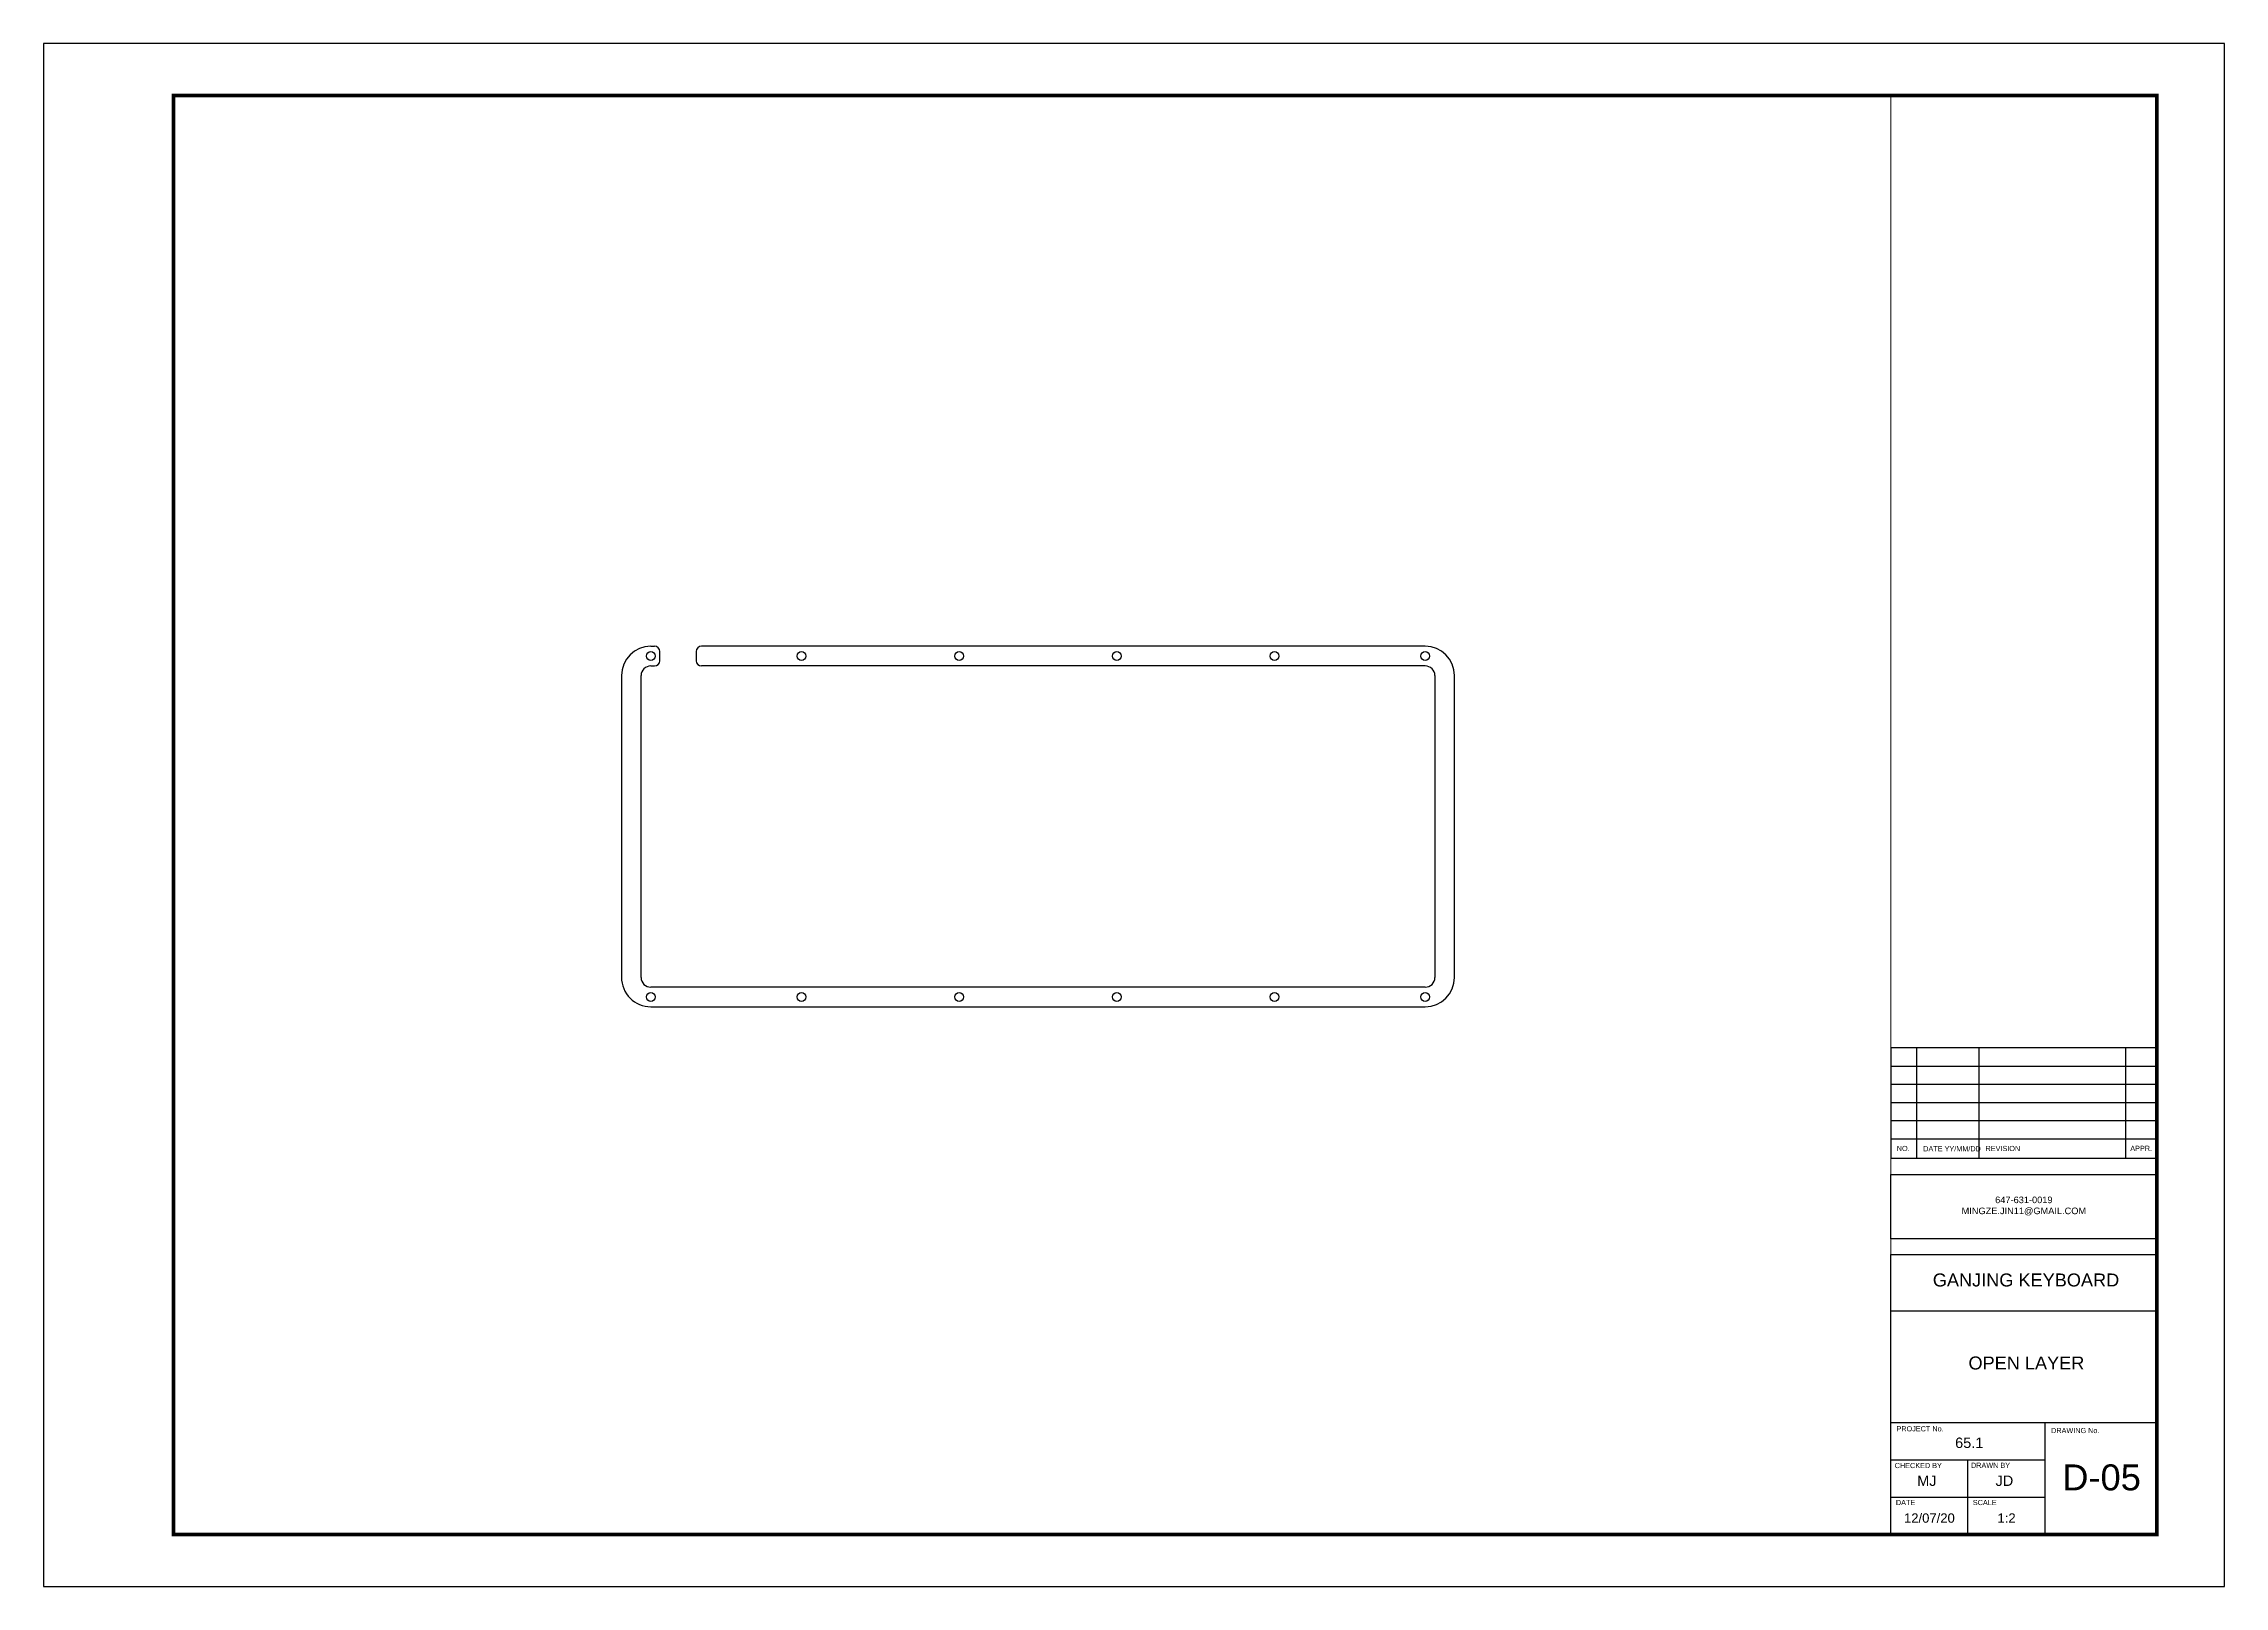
# Paper-space layout 'D-05' of a CAD drawing. Header units: millimetres. Extents: x 14 to 434, y -15 to 282.
# The model-space entities are those that its viewports show. They can reach past a viewport. Long polylines and large blocks are cut down to what shows.
import ezdxf
from ezdxf.enums import TextEntityAlignment as Align

# ---------------------------------------------------------------- set-up
doc = ezdxf.new("R2010")
doc.units = ezdxf.units.MM
doc.header["$MEASUREMENT"] = 0
doc.layers.add('0-Google', color=253, linetype='Continuous', transparency=0.3)
doc.layers.add('Border', color=7, linetype='Continuous', lineweight=30)
doc.layers.add('GanJing-open-layer v1_0', color=7, linetype='Continuous')
doc.layers.add('Title Block', color=7, linetype='Continuous')
doc.styles.get("Standard").update_dxf_attribs({"font": '', "height": 2})
doc.styles.add('TB Data', font='swiss.ttf')
doc.styles.add('TB Info', font='swissl.ttf')
doc.styles.add('TB Logo', font='arial.ttf')
doc.styles.get('Standard').set_extended_font_data('Helvetica')

msp = doc.modelspace()

# ---------------------------------------------------------------- linework, layer by layer
for p, q in [((38156.51, 7971.09), (38157.98, 7971.09)), ((38156.51, 7963.52), (38157.98, 7963.52)), ((38454.79, 7971.09), (38175.98, 7971.09)), ((38454.79, 7963.52), (38175.98, 7963.52))]:
    msp.add_line(p, q)
at = {"layer": 'GanJing-open-layer v1_0'}
for p, q in [((38159.98, 7965.52), (38159.98, 7969.09)), ((38173.98, 7969.09), (38173.98, 7965.52)), ((38145.21, 7959.79), (38145.21, 7843.6)), ((38152.78, 7843.55), (38152.78, 7959.79)), ((38458.53, 7959.79), (38458.53, 7843.55)), ((38466.1, 7843.59), (38466.1, 7959.79)), ((38454.8, 7839.81), (38156.51, 7839.81)), ((38156.52, 7832.29), (38454.79, 7832.29))]:
    msp.add_line(p, q, dxfattribs=at)
for centre in [(38156.51, 7967.33), (38214.56, 7967.33), (38275.29, 7967.33), (38336.02, 7967.33), (38396.75, 7967.33), (38454.79, 7967.33), (38156.52, 7836.05), (38214.56, 7836.05), (38275.29, 7836.05), (38336.02, 7836.05), (38396.75, 7836.05), (38454.79, 7836.05)]:
    msp.add_circle(centre, 1.7, dxfattribs=at)
for centre, radius, start, end in [((38156.51, 7959.79), 11.31, 90, 180), ((38156.51, 7959.79), 3.73, 90, 180), ((38157.98, 7969.09), 2, 0, 90), ((38157.98, 7965.52), 2, 270, 0), ((38175.98, 7969.09), 2, 90, 180), ((38175.98, 7965.52), 2, 180, 270), ((38454.79, 7959.79), 11.31, 0, 90), ((38454.79, 7959.79), 3.73, 0, 90), ((38156.51, 7843.59), 11.31, 179.98377, 270.01291), ((38156.51, 7843.55), 3.73, 180, 270), ((38454.79, 7843.59), 11.31, 270, 0), ((38454.8, 7843.55), 3.73, 270, 0.00284)]:
    msp.add_arc(centre, radius, start, end, dxfattribs=at)

psp = doc.layouts.new('D-05')

# ---------------------------------------------------------------- linework, layer by layer
at = {"layer": '0-Google'}
psp.add_lwpolyline([(13.85, -15.17), (290.18, -15.17)], dxfattribs=at)
at = {"layer": 'Border', "color": 7, "const_width": 0.7}
psp.add_lwpolyline([(38.85, -5.17), (420.85, -5.17), (420.85, 271.83), (38.85, 271.83)], close=True, dxfattribs=at)
at = {"layer": 'Defpoints', "color": 8}
psp.add_lwpolyline([(13.85, -15.17), (433.85, -15.17), (433.85, 281.83), (13.85, 281.83)], close=True, dxfattribs=at)
at = {"layer": 'Defpoints'}
for p in [(433.85, 281.83), (13.85, -15.17)]:
    psp.add_point(p, dxfattribs=at)
at = {"layer": 'Title Block'}
for points in [[(420.85, 67.24), (420.85, 88.5), (369.61, 88.5), (369.61, 67.24)], [(420.85, 51.73), (369.61, 51.73), (369.61, 64.11), (420.85, 64.11)], [(420.85, -5.17), (369.61, -5.17), (369.61, 48.73), (420.85, 48.73)]]:
    psp.add_lwpolyline(points, close=True, dxfattribs=at)
for points in [[(374.61, 67.24), (374.61, 88.5)], [(386.61, 67.24), (386.61, 88.5)], [(414.85, 67.24), (414.85, 88.5)], [(369.61, 85), (420.85, 85)], [(369.61, 81.5), (420.85, 81.5)], [(369.61, 78), (420.85, 78)], [(369.61, 74.5), (420.85, 74.5)], [(369.61, 71), (420.85, 71)], [(369.61, 37.87), (420.85, 37.87)], [(369.61, 16.35), (420.85, 16.35)], [(399.33, -5.17), (399.33, 16.35)], [(369.61, 9.17), (399.33, 9.17)], [(384.47, -5.17), (384.47, 2), (384.47, 9.17)], [(369.61, 2), (399.33, 2)]]:
    psp.add_lwpolyline(points, dxfattribs=at)

# ---------------------------------------------------------------- texts
at = {"width": 36.0525, "attachment_point": 1}
for s, insert, char_height in [('{\\fArial|b0|i0|c0|p34;GANJING KEYBOARD}', (377.7, 45.06), 2.5), ('\\pxqc;{\\fArial|b0|i0|c0|p34;OPEN LAYER}', (377.7, 29.08), 2.5), ('\\pxqc;{\\fArial|b0|i0|c0|p34;65.1}', (366.69, 13.47), 2), ('\\pxqc;{\\fArial|b0|i0|c0|p34;MJ}', (358.52, 6.16), 2), ('\\pxqc;{\\fArial|b0|i0|c0|p34;JD}', (373.46, 6.16), 2)]:
    psp.add_mtext(s, dxfattribs=dict(at, insert=insert, char_height=char_height))
at = {"layer": 'Border', "style": 'TB Data'}
for tag, text, p in [('12/07/20', '8-Dec-20', (377.04, -2.92)), ('1:2', 'NTS', (391.9, -2.92))]:
    psp.add_attdef(tag, text=text, height=1.8, dxfattribs=at).set_placement(p, align=Align.CENTER)
at = {"layer": 'Title Block', "char_height": 1, "attachment_point": 4, "line_spacing_factor": 0.75, "style": 'TB Info'}
for s, insert in [('NO.', (370.76, 69.12)), ('DATE YY/MM/DD', (375.85, 69.07)), ('REVISION', (387.85, 69.12)), ('APPR.', (415.73, 69.15))]:
    psp.add_mtext(s, dxfattribs=dict(at, insert=insert))
at = {"layer": 'Title Block', "insert": (395.23, 59.87), "char_height": 1.3335, "width": 29.9364, "attachment_point": 2, "style": 'TB Logo'}
psp.add_mtext('{\\H0.95241x;647-631-0019^JMINGZE.JIN11@GMAIL.COM}', dxfattribs=at)
at = {"layer": 'Title Block', "char_height": 1, "attachment_point": 1, "style": 'TB Info'}
for s, insert in [('PROJECT No.', (370.7, 15.67)), ('DRAWING No.', (400.48, 15.33)), ('CHECKED BY', (370.36, 8.59)), ('DRAWN BY', (385.05, 8.64)), ('DATE', (370.59, 1.47)), ('SCALE', (385.41, 1.47))]:
    psp.add_mtext(s, dxfattribs=dict(at, insert=insert))
at = {"layer": 'Title Block', "color": 30, "style": 'TB Data'}
psp.add_attdef('D-05', (402.63, 3.31), 'D-01', height=5, dxfattribs=at)

# ---------------------------------------------------------------- viewports
at = {"layer": '0'}
psp.add_viewport(center=(204.23, 133.33), size=(330.76, 277), view_center_point=(38303.38, 7906.12), view_height=554, dxfattribs=at)

doc.saveas('drawing.dxf')
